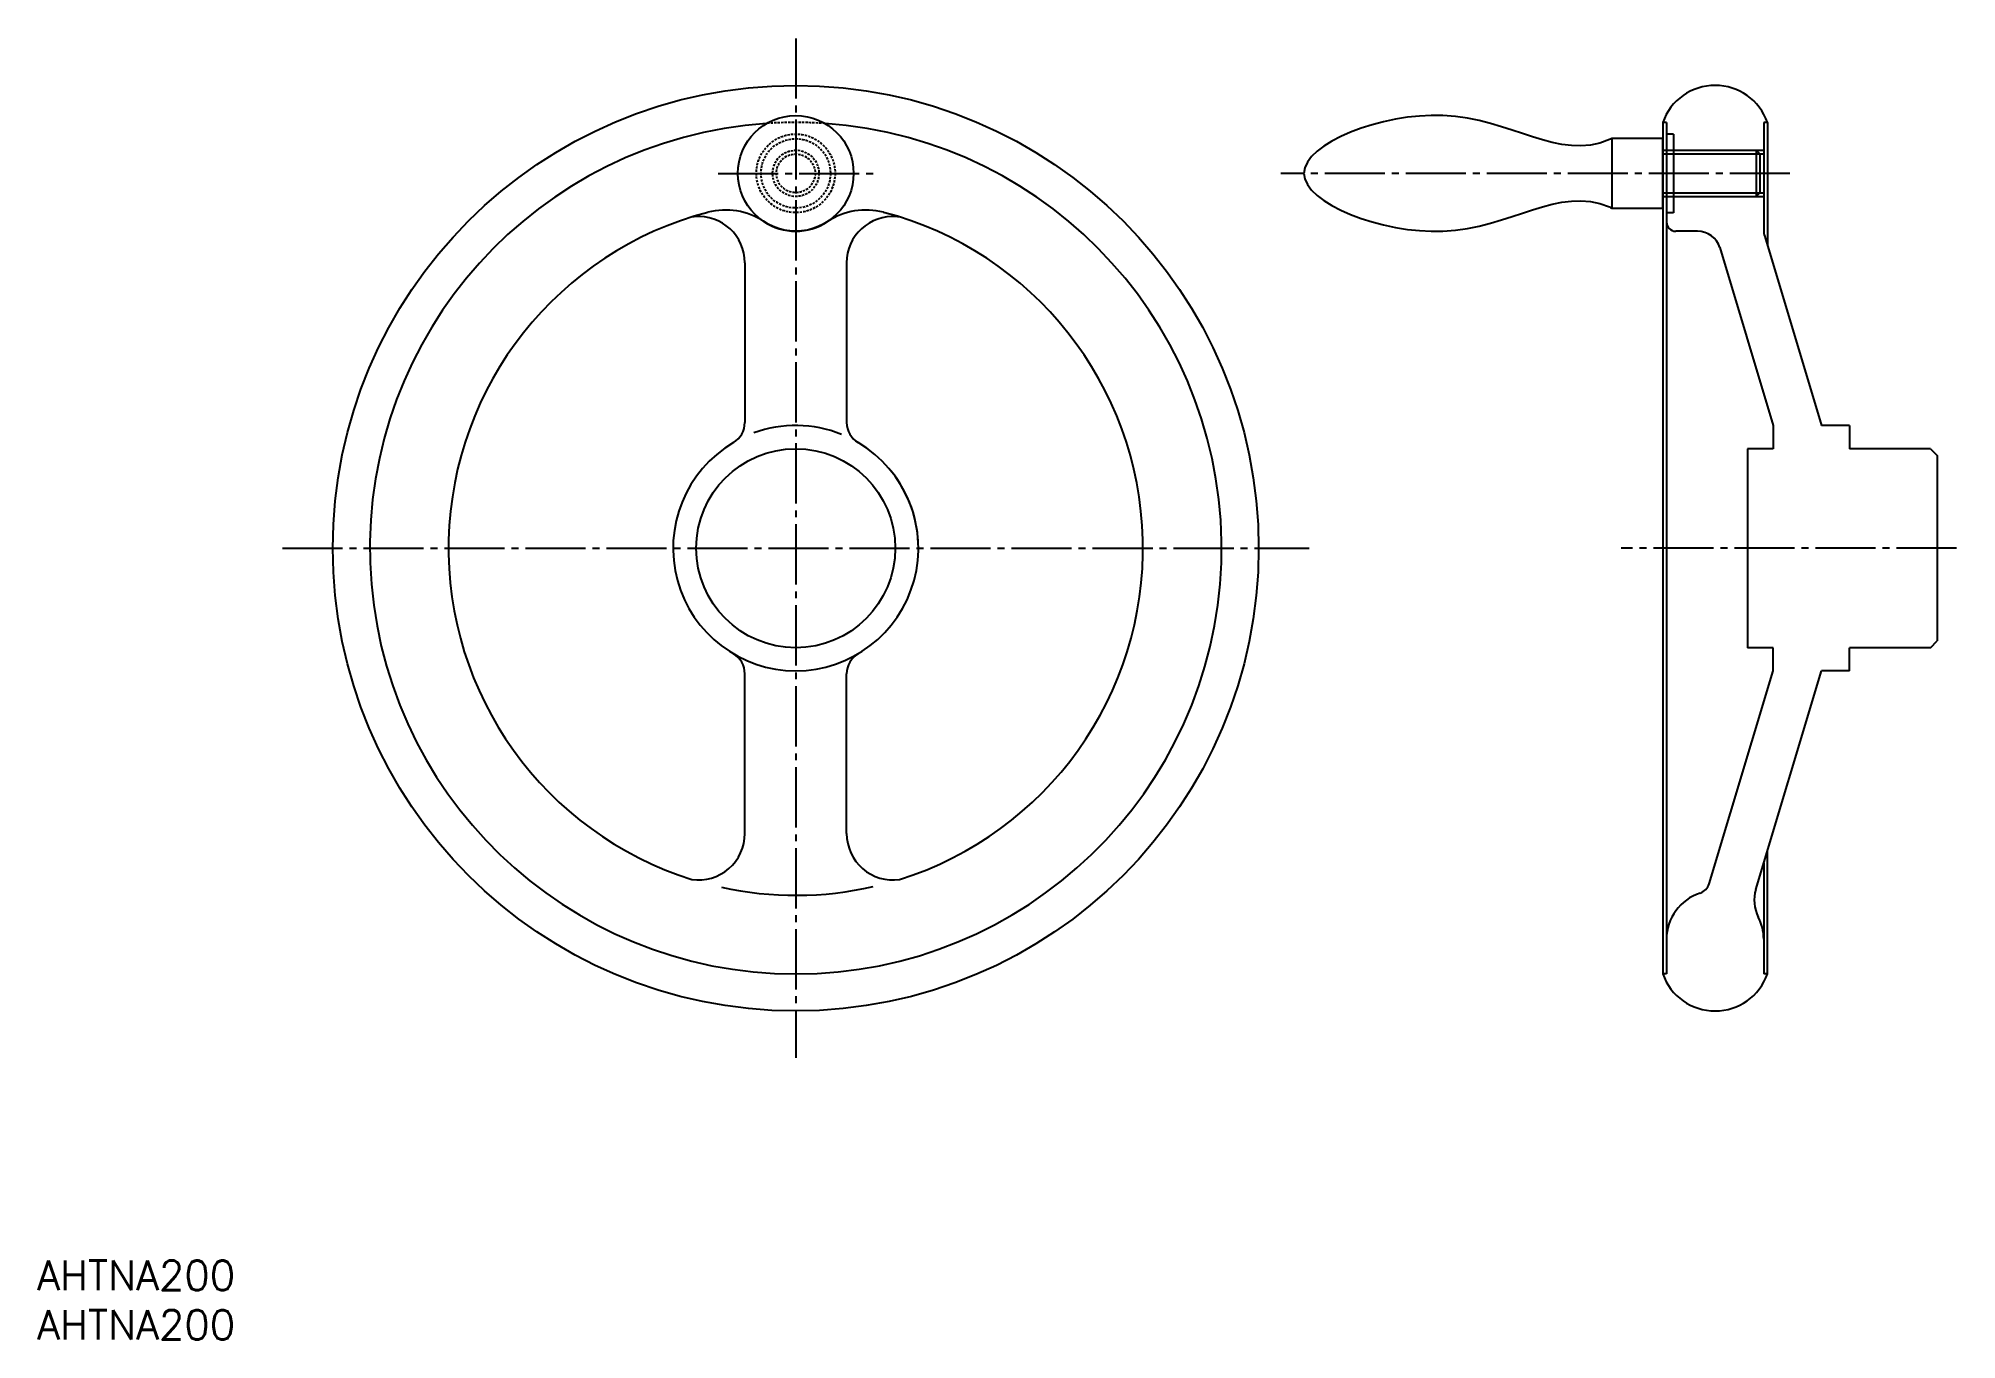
# Model space of a CAD drawing. Extents: x 65 to 479, y 1317 to 1598.
import ezdxf

# ---------------------------------------------------------------- set-up
doc = ezdxf.new("R2010")
doc.units = 0
doc.header["$MEASUREMENT"] = 0
doc.linetypes.add('CENTER', pattern=[17.5, 13, -1.5, 1.5, -1.5])
doc.linetypes.add('DASHED', pattern=[0.75, 0.5, -0.25])
doc.layers.get('0').update_dxf_attribs({"linetype": 'CONTINUOUS'})
doc.layers.add('CENTER', color=1, linetype='CENTER')
doc.styles.get("Standard").update_dxf_attribs({"font": 'txt.shx', "bigfont": '@extfont2.shx'})

msp = doc.modelspace()

# ---------------------------------------------------------------- linework, layer by layer
at = {"color": 7, "linetype": 'Continuous'}
for p, q in [((415.72, 1579.79), (415.72, 1395.79)), ((416.54, 1579.79), (415.72, 1579.79)), ((416.54, 1579.79), (416.54, 1558.29)), ((438.36, 1579.79), (437.54, 1579.79)), ((437.54, 1579.79), (437.54, 1556.59)), ((438.36, 1579.79), (438.36, 1553.14)), ((415.72, 1576.29), (404.72, 1576.29)), ((404.72, 1576.29), (404.72, 1561.29)), ((415.72, 1561.29), (415.72, 1576.29)), ((418.04, 1577.29), (416.54, 1577.29)), ((418.04, 1577.29), (418.04, 1560.29)), ((415.72, 1573.79), (435.91, 1573.79)), ((418.04, 1572.98), (437.54, 1572.98)), ((435.91, 1573.79), (435.91, 1563.79)), ((435.91, 1573.79), (436.72, 1572.98)), ((436.72, 1572.98), (436.72, 1564.61)), ((415.72, 1563.79), (435.91, 1563.79)), ((418.04, 1564.61), (437.54, 1564.61)), ((435.91, 1563.79), (436.72, 1564.61)), ((404.72, 1561.29), (415.72, 1561.29)), ((418.04, 1560.29), (416.54, 1560.29)), ((416.54, 1558.29), (416.54, 1395.79)), ((423.25, 1556.29), (418.54, 1556.29)), ((437.75, 1555.15), (450.04, 1514.29)), ((428.04, 1552.73), (439.6, 1514.29)), ((217.42, 1549.48), (217.42, 1514.93)), ((239.42, 1549.48), (239.42, 1514.93)), ((439.6, 1514.29), (439.6, 1509.29)), ((456.04, 1514.29), (450.04, 1514.29)), ((456.04, 1514.29), (456.04, 1509.29)), ((434.04, 1509.29), (434.04, 1466.29)), ((439.6, 1509.29), (434.04, 1509.29)), ((473.54, 1509.29), (456.04, 1509.29)), ((473.54, 1509.29), (475.04, 1507.79)), ((475.04, 1507.79), (475.04, 1467.79)), ((473.54, 1466.29), (475.04, 1467.79)), ((439.6, 1466.29), (434.04, 1466.29)), ((439.6, 1461.29), (439.6, 1466.29)), ((473.54, 1466.29), (456.04, 1466.29)), ((456.04, 1461.29), (456.04, 1466.29)), ((217.42, 1426.11), (217.42, 1460.66)), ((239.42, 1426.11), (239.42, 1460.66)), ((425.75, 1415.26), (439.6, 1461.29)), ((435.83, 1414.05), (450.04, 1461.29)), ((456.04, 1461.29), (450.04, 1461.29)), ((438.36, 1395.79), (438.36, 1422.45)), ((437.54, 1419.73), (437.54, 1395.79)), ((416.54, 1395.79), (415.72, 1395.79)), ((438.36, 1395.79), (437.54, 1395.79))]:
    msp.add_line(p, q, dxfattribs=at)
at = {"color": 3, "linetype": 'Continuous'}
for p, q in [((415.72, 1572.98), (436.72, 1572.98)), ((418.04, 1573.79), (437.54, 1573.79)), ((415.72, 1564.61), (436.72, 1564.61)), ((418.04, 1563.79), (437.54, 1563.79))]:
    msp.add_line(p, q, dxfattribs=at)
at = {"color": 7, "linetype": 'Continuous'}
for centre, radius in [((228.42, 1487.79), 100), ((228.42, 1568.79), 12.5), ((228.42, 1487.79), 21.5)]:
    msp.add_circle(centre, radius, dxfattribs=at)
at = {"color": 3, "linetype": 'DASHED'}
for radius in [8.5, 7.5, 5, 4.19]:
    msp.add_circle((228.42, 1568.79), radius, dxfattribs=at)
at = {"color": 7, "linetype": 'Continuous'}
for centre, radius, start, end in [((427.04, 1575.8), 12, 19.4304, 160.5696), ((228.42, 1487.79), 92, 93.9398, 86.057), ((228.42, 1487.79), 75.01, 104.6429, 252.5982), ((207.04, 1554.46), 5, 94.3595, 107.7808), ((207.42, 1549.48), 10, 0, 94.3595), ((213.25, 1545.86), 15, 56.5188, 104.6429), ((228.42, 1568.79), 12.5, 236.5188, 303.4812), ((243.59, 1545.86), 15, 75.3571, 123.4812), ((249.42, 1549.48), 10, 85.6405, 180), ((228.42, 1487.79), 75.01, 287.4018, 75.3571), ((249.8, 1554.46), 5, 72.2192, 85.6405), ((418.54, 1558.29), 2, 180, 270), ((423.25, 1551.29), 5, 16.74, 90), ((442.54, 1556.59), 5, 180, 196.74), ((212.42, 1514.93), 5, 300.5265, 0), ((228.42, 1487.79), 26.5, 68.1507, 110.0546), ((244.42, 1514.93), 5, 180, 239.4735), ((228.42, 1487.79), 26.5, 120.5265, 59.4735), ((228.42, 1487.79), 26.5, 0, 38.9658), ((212.42, 1460.66), 5, 0, 59.4735), ((244.42, 1460.66), 5, 120.5265, 180), ((207.42, 1426.11), 10, 261.7556, 0), ((249.42, 1426.11), 10, 180, 278.2444), ((228.42, 1487.79), 75.01, 257.6611, 282.898), ((427.04, 1403.29), 10.5, 107.9468, 180), ((422.88, 1416.13), 3, 287.9468, 343.26), ((443.49, 1411.75), 8, 163.26, 207.2176), ((427.04, 1403.29), 10.5, 0, 27.2176), ((427.04, 1399.79), 12, 199.4304, 340.5696)]:
    msp.add_arc(centre, radius, start, end, dxfattribs=at)
at = {"color": 3, "linetype": 'DASHED'}
msp.add_arc((228.42, 1487.79), 92, 86.057, 93.9398, dxfattribs=at)
at = {"color": 7, "linetype": 'Continuous'}
msp.add_open_spline([(404.72, 1576.29), (404.56, 1576.22), (393.32, 1571.12), (373.87, 1589.12), (321.4, 1568.79), (373.87, 1548.46), (393.32, 1566.46), (404.56, 1561.37), (404.72, 1561.29)], degree=3, knots=[0, 0, 0, 0, 0.547679, 36.924663, 69.424663, 101.924663, 138.301647, 138.849326, 138.849326, 138.849326, 138.849326], dxfattribs=at)
at = {"layer": 'CENTER', "color": 1, "linetype": 'CENTER'}
for p, q in [((228.42, 1597.96), (228.42, 1377.63)), ((211.63, 1568.79), (245.21, 1568.79)), ((443.21, 1568.79), (333.22, 1568.79)), ((117.53, 1487.79), (339.31, 1487.79)), ((479.22, 1487.79), (406.71, 1487.79))]:
    msp.add_line(p, q, dxfattribs=at)

# ---------------------------------------------------------------- texts
at = {"color": 7, "linetype": 'Continuous'}
for p in [(64.52, 1327.44), (64.52, 1316.77)]:
    msp.add_text('AHTNA200', height=6.4, dxfattribs=at).set_placement(p)

doc.saveas('drawing.dxf')
